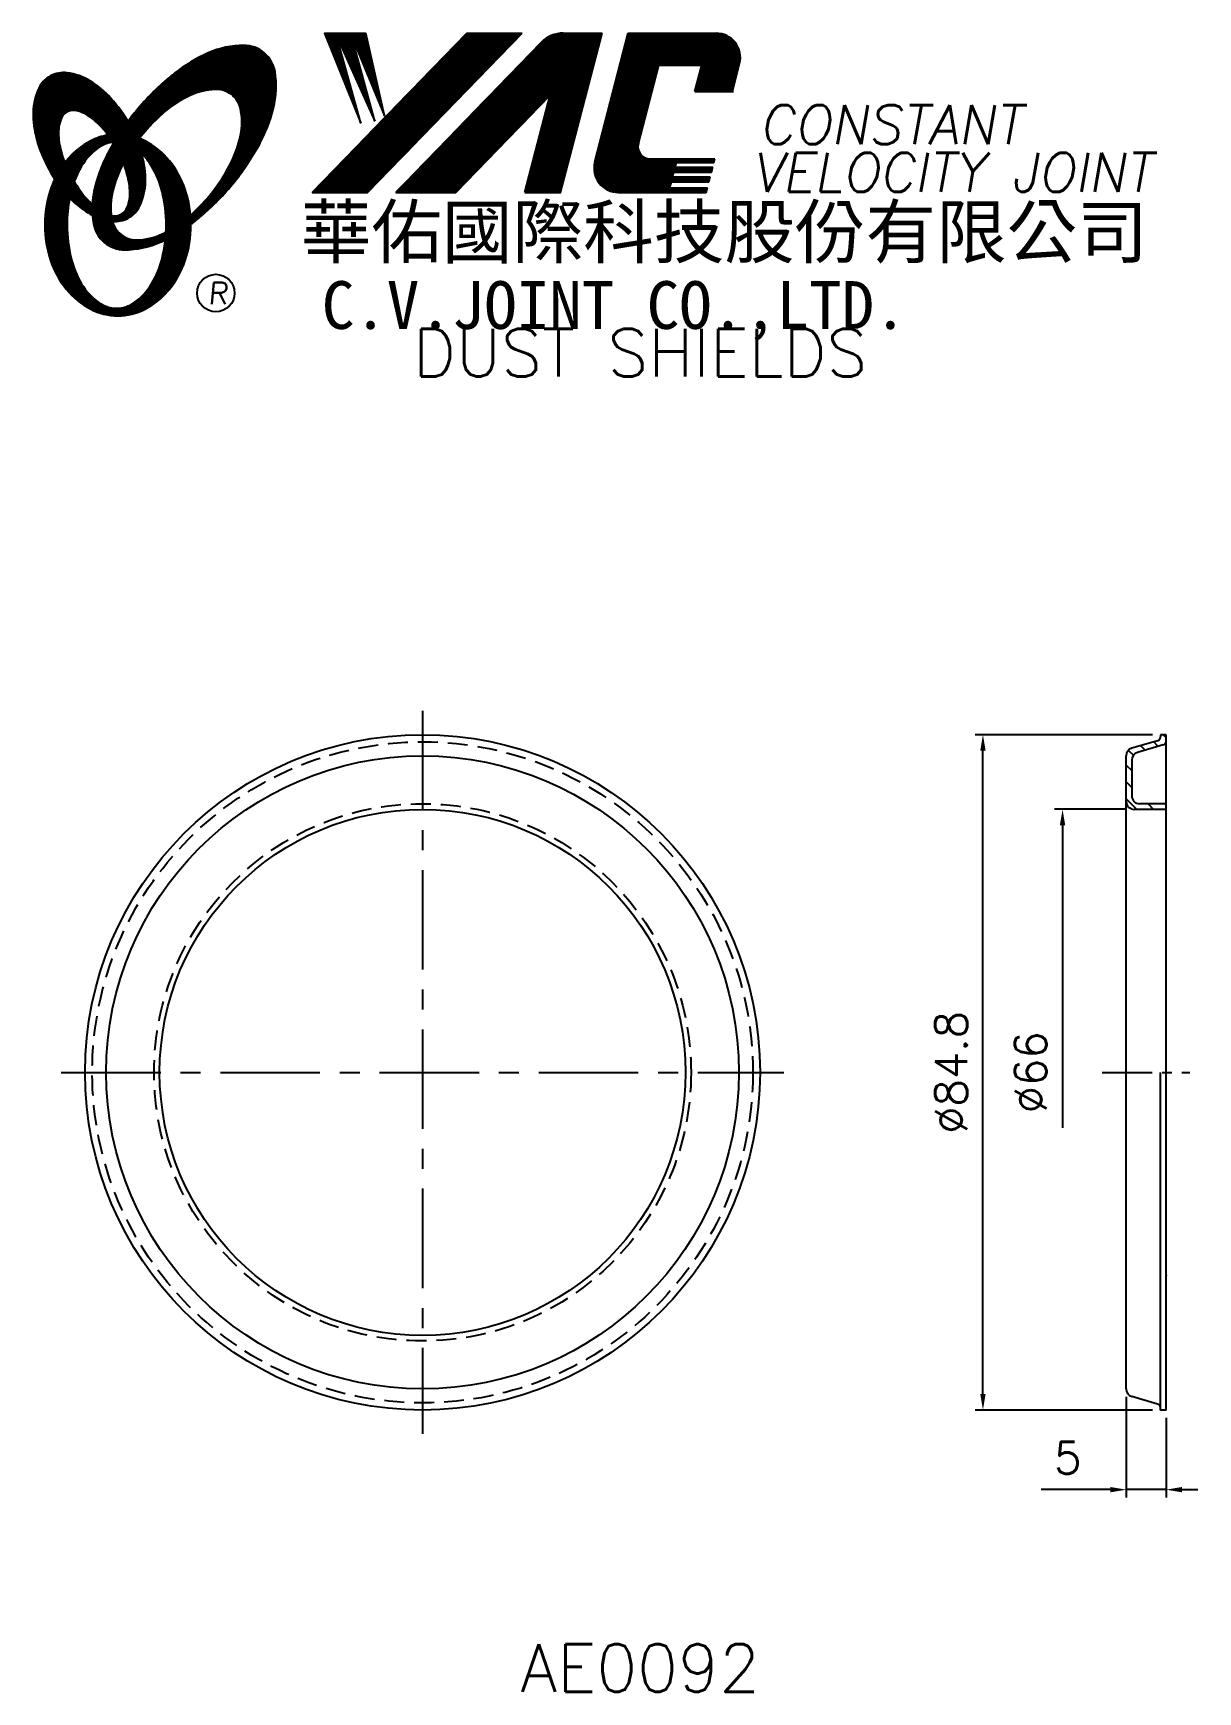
# Model space of a CAD drawing. Extents: x 86 to 232, y -3 to 206.
import ezdxf
from ezdxf.enums import TextEntityAlignment as Align

# ---------------------------------------------------------------- set-up
doc = ezdxf.new("R2010")
doc.units = 0
doc.header["$LTSCALE"] = 10
doc.header["$MEASUREMENT"] = 0
doc.linetypes.add('CENTER', pattern=[2, 1.25, -0.25, 0.25, -0.25])
doc.linetypes.add('HIDDEN', pattern=[0.375, 0.25, -0.125])
doc.layers.get('0').update_dxf_attribs({"linetype": 'CONTINUOUS'})
doc.layers.get('DEFPOINTS').update_dxf_attribs({"linetype": 'CONTINUOUS'})
doc.layers.add('4', color=4, linetype='CONTINUOUS')
doc.styles.add('CHINA', font='KAIU.TTF')
doc.styles.add('ITALICC', font='simplex.shx')
doc.dimstyles.new('STANDARD$0', dxfattribs={"dimtxt": 4, "dimasz": 2, "dimexe": 1, "dimexo": 1, "dimgap": 2, "dimtad": 1, "dimdec": 4, "dimzin": 10, "dimtxsty": 'ITALICC', "dimcen": 2, "dimclrd": 5, "dimclre": 5, "dimclrt": 18, "dimaunit": 1, "dimazin": 3, "dimtp": 0.1, "dimtfac": 0.7, "dimtdec": 4, "dimtmove": 0, "dimatfit": 3, "dimtolj": 1, "dimtzin": 10})
pattern_1 = [(45, (155.618879, -38.063024), (-0.00727476112, 0.00727476112), [])]
pattern_2 = [(45, (-12.971666, -1.758614), (-0.00883883476, 0.00883883476), [])]

# ---------------------------------------------------------------- blocks, each defined once
blk = doc.blocks.new('*D14')
at = {"color": 5, "linetype": 'BYBLOCK'}
for p, q in [((223.39, 108.21), (214.39, 108.21)), ((215.39, 106.21), (215.39, 68.23))]:
    blk.add_line(p, q, dxfattribs=at)
blk.add_solid([(215.05, 106.21), (215.72, 106.21), (215.39, 108.21)], dxfattribs=at)
at = {"layer": 'DEFPOINTS', "color": 0, "linetype": 'BYBLOCK'}
for p in [(215.39, 108.21), (224.39, 108.21), (223.39, 42.15)]:
    blk.add_point(p, dxfattribs=at)
at = {"color": 18, "linetype": 'BYBLOCK', "insert": (211.39, 75.18), "char_height": 4, "attachment_point": 5, "rotation": 90, "style": 'ITALICC'}
blk.add_mtext('\\A1;∅66', dxfattribs=at)
blk = doc.blocks.new('*D15')
at = {"color": 5, "linetype": 'BYBLOCK'}
for p, q in [((226.69, 117.58), (204.39, 117.58)), ((205.39, 34.78), (205.39, 115.58)), ((226.69, 32.78), (204.39, 32.78))]:
    blk.add_line(p, q, dxfattribs=at)
for points in [[(205.05, 115.58), (205.72, 115.58), (205.39, 117.58)], [(205.05, 34.78), (205.72, 34.78), (205.39, 32.78)]]:
    blk.add_solid(points, dxfattribs=at)
at = {"layer": 'DEFPOINTS', "color": 0, "linetype": 'BYBLOCK'}
for p in [(205.39, 117.58), (227.69, 117.58), (227.69, 32.78)]:
    blk.add_point(p, dxfattribs=at)
at = {"color": 18, "linetype": 'BYBLOCK', "insert": (201.39, 75.18), "char_height": 4, "attachment_point": 5, "rotation": 90, "style": 'ITALICC'}
blk.add_mtext('\\A1;∅84.8', dxfattribs=at)
blk = doc.blocks.new('*D16')
at = {"color": 5, "linetype": 'BYBLOCK'}
for p, q in [((223.39, 34.43), (223.39, 21.78)), ((228.39, 31.78), (228.39, 21.78)), ((221.39, 22.78), (212.72, 22.78)), ((228.39, 22.78), (223.39, 22.78)), ((230.39, 22.78), (232.39, 22.78))]:
    blk.add_line(p, q, dxfattribs=at)
for points in [[(221.39, 23.11), (221.39, 22.44), (223.39, 22.78)], [(230.39, 23.11), (230.39, 22.44), (228.39, 22.78)]]:
    blk.add_solid(points, dxfattribs=at)
at = {"layer": 'DEFPOINTS', "color": 0, "linetype": 'BYBLOCK'}
for p in [(223.39, 35.43), (228.39, 32.78), (223.39, 22.78)]:
    blk.add_point(p, dxfattribs=at)
at = {"color": 18, "linetype": 'BYBLOCK', "insert": (216.05, 26.78), "char_height": 4, "attachment_point": 5, "style": 'ITALICC'}
blk.add_mtext('\\A1;5', dxfattribs=at)

msp = doc.modelspace()

# ---------------------------------------------------------------- hatches: boundary and pattern name
at = {"layer": '4', "linetype": 'CONTINUOUS'}
h = msp.add_hatch(dxfattribs=at)
h.set_pattern_fill('ANSI31', color=5, scale=0.082305, style=0)
h.set_pattern_definition([(45, (-12.971666, -1.758614), (-0.00727476112, 0.00727476112), [])])
h.paths.add_polyline_path([(109.06381, 198.60989, -0.172879177), (111.00528, 197.95132, -0.172879177), (112.09257, 196.21327, -0.104527385), (112.12035, 192.88508, -0.065680101), (110.95082, 189.48313, -0.051823203), (108.5104, 185.64074, -0.044272532), (105.83543, 182.8144, -0.020203161), (105.88902, 181.67648, 0.006517006), (106.29357, 181.98856, 0.049863361), (110.84699, 186.40162, 0.049863361), (114.43663, 191.62879, 0.063682799), (116.25767, 196.25613, 0.103597411), (116.44697, 200.8401, 0.177892575), (115.09836, 203.21038, 0.177892575), (112.53597, 204.14371, 0.103597411), (108.04817, 203.19066, 0.063682799), (103.79043, 200.62159, 0.049863361), (99.23701, 196.20853, 0.016070017), (97.96631, 194.60222, -0.007061632), (98.21359, 194.16518, -0.031648676), (99.16617, 192.12861, -0.008069351), (99.59808, 192.69292, -0.051823203), (102.77646, 195.95137, -0.065680101), (105.81839, 197.87173, -0.104527385)])
h.paths.add_polyline_path([(95.98814, 185.44857, -0.065680101), (97.15767, 188.85053, -0.006063428), (97.40161, 189.32554, 0.027613469), (96.67477, 190.91361, 0.017011252), (96.14135, 191.84859, 0.007829282), (95.64737, 190.98136, 0.063682799), (93.82632, 186.35402, 0.103597411), (93.63703, 181.77004, 0.177892575), (94.98563, 179.39977, 0.177892575), (97.54802, 178.46644, 0.103597411), (102.03582, 179.41949, 0.008811776), (102.66279, 179.70956, 0.013922709), (102.74011, 180.67937, -0.009086703), (102.2901, 180.46193, -0.104527385), (99.04468, 179.72376, -0.172879177), (97.10321, 180.38233, -0.172879177), (96.01591, 182.12038, -0.104527385)])
h = msp.add_hatch(dxfattribs=at)
h.set_pattern_fill('ANSI31', color=5, scale=0.1, style=0)
h.set_pattern_definition(pattern_2)
h.paths.add_polyline_path([(147.48704, 205.67237), (140.52973, 205.67237), (121.11313, 185.66861), (128.07043, 185.66861)])
h.paths.add_polyline_path([(151.03393, 197.9068), (147.85356, 185.66861), (152.33454, 185.66861), (157.53298, 205.67237), (152.63625, 205.67237, 0.202785967), (149.90218, 204.51595), (131.60804, 185.66861), (139.15496, 185.66861)])
h.paths.add_polyline_path([(164.66104, 201.67395), (170.05476, 201.67395), (169.18574, 198.32994), (173.90256, 198.32994), (174.81928, 201.8575, 0.490800957), (171.86908, 205.67237), (160.83476, 205.67237), (156.62771, 189.48348, 0.490800957), (159.57791, 185.66861), (170.61222, 185.66861), (170.76667, 186.26292), (166.04985, 186.26292), (166.24321, 187.00701), (170.96004, 187.00701), (171.11859, 187.61714), (166.40177, 187.61714), (166.56302, 188.23761), (171.27984, 188.23761), (171.43602, 188.8386), (166.7192, 188.8386), (166.876, 189.44198), (171.59282, 189.44198), (171.70955, 189.89117), (163.5698, 189.89117, -0.490800957), (162.0947, 191.79861)])
h = msp.add_hatch(dxfattribs=at)
h.set_pattern_fill('ANSI31', color=1, scale=0.1, style=0)
h.set_pattern_definition(pattern_2)
h.paths.add_polyline_path([(127.8451, 205.67237), (122.66778, 205.67237), (127.23854, 194.36863), (124.1726, 205.32661), (129.00734, 194.60429), (126.05933, 205.32661), (130.18655, 195.31126)])
h = msp.add_hatch(dxfattribs=at)
h.set_pattern_fill('ANSI31', color=3, scale=0.082305, style=0)
h.set_pattern_definition(pattern_1)
h.paths.add_polyline_path([(93.2673, 199.66073, 0.106488277), (90.32542, 200.6993, 0.158297415), (88.23522, 200.30425, 0.158297415), (86.77589, 198.75657, 0.106488277), (86.06508, 195.7188, 0.071723199), (86.48312, 192.40584, 0.058080454), (88.02811, 188.59046, 0.058080454), (90.40915, 185.23266, 0.071723199), (92.97439, 183.09491, 0.020895977), (93.51458, 182.79292, -0.030777155), (93.49867, 184.16914, -0.042059526), (92.40232, 185.3319, -0.04691039), (90.78315, 187.81305, -0.04691039), (89.65487, 190.55254, -0.060581117), (89.25277, 192.8146, -0.10187153), (89.56439, 194.90281, -0.185892489), (90.34448, 195.79445, -0.185892489), (91.52112, 195.93257, -0.10187153), (93.41877, 195.00703, -0.060581117), (95.05561, 193.39476, -0.04691039), (96.67477, 190.91361, -0.04691039), (97.80305, 188.17413, -0.060581117), (98.20515, 185.91206, -0.10187153), (97.89353, 183.82386, -0.185892489), (97.11344, 182.93222, -0.185892489), (95.9368, 182.7941, -0.002013383), (95.896, 182.80472, 0.021593804), (96.01591, 182.12038, 0.006477741), (96.03392, 182.04335, 0.14950097), (98.00647, 182.45138, 0.158297415), (99.4658, 183.99907, 0.106488277), (100.17662, 187.03684, 0.071723199), (99.75857, 190.3498, 0.058080454), (98.21359, 194.16518, 0.058080454), (95.83254, 197.52297, 0.071723199)])
h = msp.add_hatch(dxfattribs=at)
h.set_pattern_fill('ANSI31', color=1, scale=0.082305, style=0)
h.set_pattern_definition(pattern_1)
h.paths.add_polyline_path([(94.36093, 191.33728, -0.120168026), (96.05272, 191.99067, 0.016865385), (95.45296, 192.87341, 0.076648372), (93.29673, 192.15449, 0.104809576), (90.21227, 189.64139, 0.005838257), (90.04533, 189.42919, 0.028089978), (90.78315, 187.81305, 0.014237292), (91.22528, 187.02801, -0.045767751), (92.15046, 188.96485, -0.106890197)])
h.paths.add_polyline_path([(90.32956, 181.58266, -0.048711043), (90.65966, 184.963, -0.007865741), (90.40915, 185.23266, -0.037695478), (88.77328, 187.35142, 0.03042545), (88.24795, 186.04745, 0.080710289), (87.52252, 181.58266, 0.080710289), (88.24795, 177.11787, 0.089265679), (90.21227, 173.52393, 0.104809576), (93.29673, 171.01083, 0.11926607), (96.70592, 170.18589, 0.11926607), (100.11511, 171.01083, 0.104809576), (103.19957, 173.52393, 0.089265679), (105.16389, 177.11787, 0.080710289), (105.88933, 181.58266, 0.080710289), (105.16389, 186.04745, 0.089265679), (103.19957, 189.64139, 0.104809576), (100.11511, 192.15449, 0.025513357), (99.42188, 192.46724, 0.004818181), (99.16617, 192.12861, -0.023722145), (99.70739, 190.53186, -0.065307489), (100.94257, 188.96485, -0.073950765), (102.25502, 185.76712, -0.060532391), (102.76348, 181.58266, -0.060532391), (102.25502, 177.3982, -0.073950765), (100.94257, 174.20047, -0.106890197), (98.73211, 171.82804, -0.153118262), (96.54652, 171.14266, -0.153118262), (94.36093, 171.82804, -0.106890197), (92.15046, 174.20047, -0.073950765), (90.83801, 177.3982, -0.060532391)])
h = msp.add_hatch(dxfattribs=at)
h.set_pattern_fill('ANSI31', color=5, scale=12, angle=90, style=0)
h.set_pattern_definition([(135, (-29.5427, -2.411), (-1.06066, -1.06066), [])])
h.paths.add_polyline_path([(225.0851, 108.90828, -0.414213562), (224.0851, 109.90828), (224.0851, 114.40008, -0.333413645), (224.80538, 115.36016), (228.02496, 116.29819, 0.333413645), (228.3851, 116.77823), (228.3851, 117.57828), (227.6851, 117.57828), (227.6851, 117.30339, -0.333413645), (227.32496, 116.82335), (224.10538, 115.88531, 0.333413645), (223.3851, 114.92523), (223.3851, 109.20828, 0.414213562), (224.3851, 108.20828), (228.3851, 108.20828), (228.3851, 108.90828)])

# ---------------------------------------------------------------- linework, layer by layer
at = {"layer": '4', "color": 5, "linetype": 'CONTINUOUS'}
for p, q in [((121.11313, 185.66861), (140.52973, 205.67237)), ((128.07043, 185.66861), (147.48704, 205.67237)), ((131.60804, 185.66861), (149.90218, 204.51595)), ((140.52973, 205.67237), (147.48704, 205.67237)), ((152.33454, 185.66861), (157.53298, 205.67237)), ((152.63625, 205.67237), (157.53298, 205.67237)), ((156.62771, 189.48348), (160.83476, 205.67237)), ((160.83476, 205.67237), (171.86908, 205.67237)), ((162.0947, 191.79861), (164.66104, 201.67395)), ((164.66104, 201.67395), (170.05476, 201.67395)), ((169.18574, 198.32994), (170.05476, 201.67395)), ((173.90256, 198.32994), (174.81928, 201.8575)), ((139.15496, 185.66861), (151.03393, 197.9068)), ((147.85356, 185.66861), (151.03393, 197.9068)), ((169.18574, 198.32994), (174.05299, 198.32994)), ((163.5698, 189.89117), (171.70955, 189.89117)), ((171.59282, 189.44198), (171.70955, 189.89117)), ((166.40177, 187.61714), (166.56302, 188.23761)), ((166.40177, 187.61714), (171.11859, 187.61714)), ((166.56302, 188.23761), (171.27984, 188.23761)), ((166.7192, 188.8386), (166.876, 189.44198)), ((166.7192, 188.8386), (171.43602, 188.8386)), ((166.876, 189.44198), (171.59282, 189.44198)), ((170.96004, 187.00701), (171.11859, 187.61714)), ((171.27984, 188.23761), (171.43602, 188.8386)), ((121.11313, 185.66861), (128.07043, 185.66861)), ((131.60804, 185.66861), (139.15496, 185.66861)), ((147.85356, 185.66861), (152.33454, 185.66861)), ((159.57791, 185.66861), (170.61222, 185.66861)), ((166.04985, 186.26292), (166.24321, 187.00701)), ((166.04985, 186.26292), (170.76667, 186.26292)), ((166.24321, 187.00701), (170.96004, 187.00701)), ((170.61222, 185.66861), (170.76667, 186.26292))]:
    msp.add_line(p, q, dxfattribs=at)
at = {"layer": '4', "color": 1, "linetype": 'CONTINUOUS'}
for p, q in [((122.66778, 205.67237), (127.8451, 205.67237)), ((122.66778, 205.67237), (127.23854, 194.36863)), ((124.1726, 205.32661), (129.00734, 194.60429)), ((127.23854, 194.36863), (124.1726, 205.32661)), ((126.05933, 205.32661), (130.18655, 195.31126)), ((129.00734, 194.60429), (126.05933, 205.32661)), ((130.18655, 195.31126), (127.8451, 205.67237))]:
    msp.add_line(p, q, dxfattribs=at)
at = {"layer": '4', "color": 5, "linetype": 'CENTER'}
for p, q in [((134.98512, 120.57828), (134.98512, 29.77828)), ((89.58512, 75.17828), (180.38512, 75.17828))]:
    msp.add_line(p, q, dxfattribs=at)
at = {"layer": '4', "color": 7, "linetype": 'CONTINUOUS'}
for p, q in [((227.32496, 116.82335), (224.10538, 115.88531)), ((227.6851, 117.57828), (227.6851, 117.30339)), ((228.3851, 117.57828), (227.6851, 117.57828)), ((228.3851, 32.77828), (228.3851, 117.57828)), ((223.3851, 35.43132), (223.3851, 114.92523)), ((228.02496, 116.29819), (224.80538, 115.36016)), ((224.0851, 114.40008), (224.0851, 109.90828)), ((228.3851, 108.90828), (225.0851, 108.90828)), ((228.3851, 108.20828), (224.3851, 108.20828)), ((227.6851, 32.77828), (227.6851, 75.17828)), ((227.32496, 33.5332), (224.10538, 34.47124)), ((228.3851, 32.77828), (227.6851, 32.77828))]:
    msp.add_line(p, q, dxfattribs=at)
at = {"layer": '4', "color": 5, "linetype": 'CENTER', "ltscale": 0.5}
msp.add_line((220.3851, 75.17828), (231.3851, 75.17828), dxfattribs=at)
at = {"layer": '4', "color": 5, "linetype": 'CONTINUOUS'}
for points in [[(105.88902, 181.67648, 0.006517006), (106.29357, 181.98856, 0.049863361), (110.84699, 186.40162, 0.049863361), (114.43663, 191.62879, 0.063682799), (116.25767, 196.25613, 0.103597411), (116.44697, 200.8401, 0.177892575), (115.09836, 203.21038, 0.177892575), (112.53597, 204.14371, 0.103597411), (108.04817, 203.19066, 0.063682799), (103.79043, 200.62159, 0.049863361), (99.23701, 196.20853, 0.016070017), (97.96631, 194.60222)], [(105.83543, 182.8144, 0.044272532), (108.5104, 185.64074, 0.051823203), (110.95082, 189.48313, 0.065680101), (112.12035, 192.88508, 0.104527385), (112.09257, 196.21327, 0.172879177), (111.00528, 197.95132, 0.172879177), (109.06381, 198.60989, 0.104527385), (105.81839, 197.87173, 0.065680101), (102.77646, 195.95137, 0.051823203), (99.59808, 192.69292, 0.008069351), (99.16617, 192.12861)], [(96.14135, 191.84859, 0.007829282), (95.64737, 190.98136, 0.063682799), (93.82632, 186.35402, 0.103597411), (93.63703, 181.77004, 0.177892575), (94.98563, 179.39977, 0.177892575), (97.54802, 178.46644, 0.103597411), (102.03582, 179.41949, 0.008811776), (102.66279, 179.70956, 0.008811776)], [(97.40161, 189.32554, 0.006063428), (97.15767, 188.85053, 0.065680101), (95.98814, 185.44857, 0.104527385), (96.01591, 182.12038, 0.172879177), (97.10321, 180.38233, 0.172879177), (99.04468, 179.72376, 0.104527385), (102.2901, 180.46193, 0.009086703), (102.74011, 180.67937, 0.009086703)]]:
    msp.add_lwpolyline(points, format="xyb", dxfattribs=at)
at = {"layer": '4', "color": 3, "linetype": 'CONTINUOUS'}
for points in [[(96.03392, 182.04335, 0.14950097), (98.00647, 182.45138, 0.158297415), (99.4658, 183.99907, 0.106488277), (100.17662, 187.03684, 0.071723199), (99.75857, 190.3498, 0.058080454), (98.21359, 194.16518, 0.058080454), (95.83254, 197.52297, 0.071723199), (93.2673, 199.66073, 0.106488277), (90.32542, 200.6993, 0.158297415), (88.23522, 200.30425, 0.158297415), (86.77589, 198.75657, 0.106488277), (86.06508, 195.7188, 0.071723199), (86.48312, 192.40584, 0.058080454), (88.02811, 188.59046, 0.058080454), (90.40915, 185.23266, 0.071723199), (92.97439, 183.09491, 0.020895977), (93.51458, 182.79292, 0.020895977)], [(95.896, 182.80472, 0.002013383), (95.9368, 182.7941, 0.185892489), (97.11344, 182.93222, 0.185892489), (97.89353, 183.82386, 0.10187153), (98.20515, 185.91206, 0.060581117), (97.80305, 188.17413, 0.04691039), (96.67477, 190.91361, 0.04691039), (95.05561, 193.39476, 0.060581117), (93.41877, 195.00703, 0.10187153), (91.52112, 195.93257, 0.185892489), (90.34448, 195.79445, 0.185892489), (89.56439, 194.90281, 0.10187153), (89.25277, 192.8146, 0.060581117), (89.65487, 190.55254, 0.04691039), (90.78315, 187.81305, 0.04691039), (92.40232, 185.3319, 0.042059526), (93.49867, 184.16914, 0.042059526)]]:
    msp.add_lwpolyline(points, format="xyb", dxfattribs=at)
at = {"layer": '4', "color": 1, "linetype": 'CONTINUOUS'}
for points in [[(88.77328, 187.35142, 0.03042545), (88.24795, 186.04745, 0.080710289), (87.52252, 181.58266, 0.080710289), (88.24795, 177.11787, 0.089265679), (90.21227, 173.52393, 0.104809576), (93.29673, 171.01083, 0.11926607), (96.70592, 170.18589, 0.11926607), (100.11511, 171.01083, 0.104809576), (103.19957, 173.52393, 0.089265679), (105.16389, 177.11787, 0.080710289), (105.88933, 181.58266, 0.080710289), (105.16389, 186.04745, 0.089265679), (103.19957, 189.64139, 0.104809576), (100.11511, 192.15449, 0.025513357), (99.42188, 192.46724, 0.025513357)], [(95.45296, 192.87341, 0.076648372), (93.29673, 192.15449, 0.104809576), (90.21227, 189.64139, 0.005838257), (90.04533, 189.42919, 0.005838257)], [(96.05272, 191.99067, 0.120168026), (94.36093, 191.33728, 0.106890197), (92.15046, 188.96485, 0.045767751), (91.22528, 187.02801, 0.045767751)], [(90.65966, 184.963, 0.048711043), (90.32956, 181.58266, 0.060532391), (90.83801, 177.3982, 0.073950765), (92.15046, 174.20047, 0.106890197), (94.36093, 171.82804, 0.153118262), (96.54652, 171.14266, 0.153118262), (98.73211, 171.82804, 0.106890197), (100.94257, 174.20047, 0.073950765), (102.25502, 177.3982, 0.060532391), (102.76348, 181.58266, 0.060532391), (102.25502, 185.76712, 0.073950765), (100.94257, 188.96485, 0.065307489), (99.70739, 190.53186)]]:
    msp.add_lwpolyline(points, format="xyb", dxfattribs=at)
at = {"layer": '4', "color": 5, "linetype": 'CONTINUOUS'}
msp.add_circle((109.01016, 173.03694), 2.35282, dxfattribs=at)
at = {"layer": '4', "color": 7, "linetype": 'CONTINUOUS'}
for radius in [42.4, 39.74696, 33.03]:
    msp.add_circle((134.98512, 75.17828), radius, dxfattribs=at)
at = {"layer": '4', "color": 5, "linetype": 'HIDDEN'}
for radius in [41.5, 33.73]:
    msp.add_circle((134.98512, 75.17828), radius, dxfattribs=at)
at = {"layer": '4', "color": 5, "linetype": 'CONTINUOUS'}
for centre, radius, start, end in [((152.63625, 201.86213), 3.81024, 90, 135.8533387), ((171.86908, 202.62418), 3.04819, 345.4326059, 90), ((163.5698, 191.41527), 1.5241, 165.4326059, 270), ((159.57791, 188.7168), 3.04819, 165.4326059, 270)]:
    msp.add_arc(centre, radius, start, end, dxfattribs=at)
at = {"layer": '4', "color": 7, "linetype": 'CONTINUOUS'}
for centre, radius, start, end in [((227.1851, 117.30339), 0.5, 286.2436397, 360), ((227.8851, 116.77823), 0.5, 286.2436397, 0), ((224.3851, 114.92523), 1, 106.2436397, 180), ((225.0851, 114.40008), 1, 106.2436397, 180), ((224.3851, 109.20828), 1, 180, 270), ((225.0851, 109.90828), 1, 180, 270), ((224.3851, 35.43132), 1, 180, 253.7563603), ((227.1851, 33.05316), 0.5, 0, 73.7563603)]:
    msp.add_arc(centre, radius, start, end, dxfattribs=at)
msp.add_point((228.3851, 49.67828), dxfattribs=at)

# ---------------------------------------------------------------- texts
at = {"layer": '4', "color": 5, "linetype": 'CONTINUOUS', "style": 'ITALICC'}
for s, height, oblique, p in [('CONSTANT', 4.9, 10, (177.26194, 191.73908)), ('VELOCITY JOINT', 4.9, 10, (176.38371, 185.74369)), ('R', 2.75625, 5, (108.05148, 171.62734))]:
    msp.add_text(s, height=height, dxfattribs=dict(at, oblique=oblique)).set_placement(p)
at = {"layer": '4', "color": 7, "linetype": 'CONTINUOUS', "style": 'CHINA'}
for s, height, p in [('華佑國際科技股份有限公司', 6.5, (119.69977, 177.47876)), ('C.V.JOINT CO.,LTD.', 6, (122.3284, 168.53254))]:
    msp.add_text(s, height=height, dxfattribs=at).set_placement(p)
at = {"layer": '4', "color": 18, "linetype": 'CONTINUOUS', "style": 'ITALICC'}
for s, p in [('DUST SHIELDS', (162.33113, 162.53972)), ('AE0092', (162.33113, -2.60767))]:
    msp.add_text(s, height=6, dxfattribs=at).set_placement(p, align=Align.CENTER)

# ---------------------------------------------------------------- dimensions: what is measured, and where the dimension line sits
at = {"layer": '4', "color": 7, "linetype": 'CONTINUOUS'}
dim = msp.add_linear_dim(base=(205.38511, 117.57828), p1=(227.6851, 32.77828), p2=(227.6851, 117.57828), angle=90, text='%%C84.8', dimstyle='STANDARD$0', dxfattribs=at)
dim.commit()
dim.dimension.update_dxf_attribs({"geometry": '*D15', "text_midpoint": (201.38511, 75.17828)})
dim = msp.add_linear_dim(base=(215.38507, 108.20828), p1=(223.3851, 42.14828), p2=(224.3851, 108.20828), angle=90, text='%%C66', dimstyle='STANDARD$0', override={"dimcen": -2, "dimse1": 1, "dimsd1": 1}, dxfattribs=at)
dim.commit()
dim.dimension.update_dxf_attribs({"geometry": '*D14', "text_midpoint": (211.38507, 75.17828)})
dim = msp.add_linear_dim(base=(223.3851, 22.77832), p1=(228.3851, 32.77828), p2=(223.3851, 35.43132), text='5', dimstyle='STANDARD$0', dxfattribs=at)
dim.commit()
dim.dimension.update_dxf_attribs({"geometry": '*D16', "text_midpoint": (216.05177, 26.77832)})

doc.saveas('drawing.dxf')
